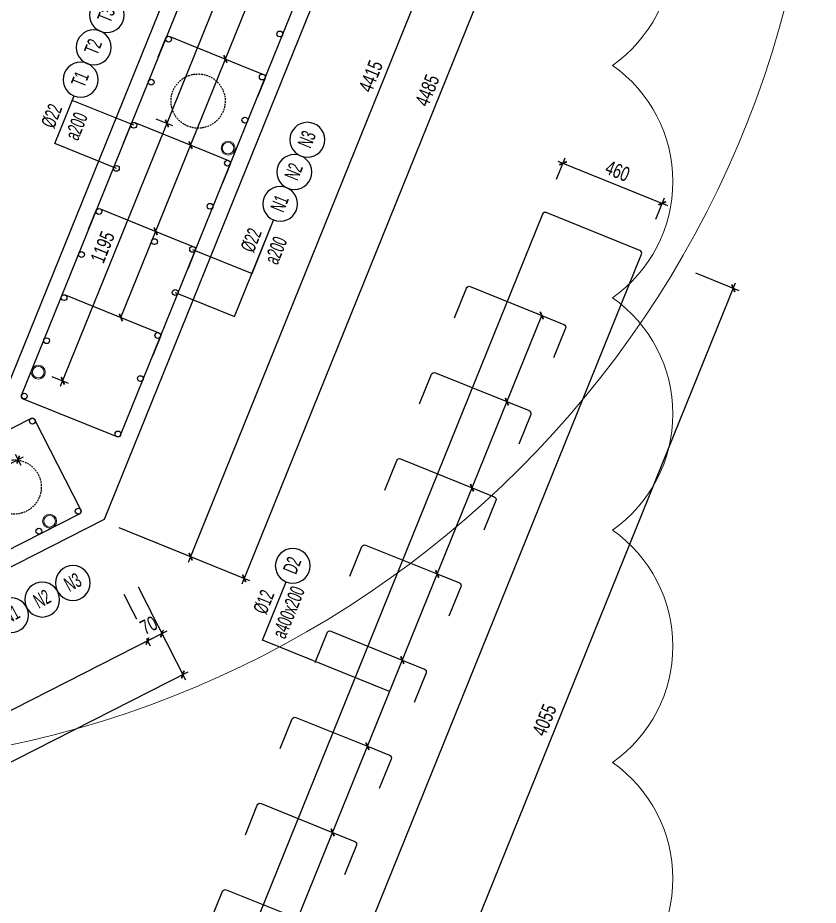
# Model space of a CAD drawing. Header units: millimetres. Extents: x -147841 to 368790, y -162721 to 84261.
# Drawn here: x 346788 to 350233, y -106667 to -102848 of the extents above; entities that cross this region are included whole.
import ezdxf
from ezdxf.enums import TextEntityAlignment as Align

# ---------------------------------------------------------------- set-up
doc = ezdxf.new("R2010")
doc.units = ezdxf.units.MM
doc.header["$LTSCALE"] = 1000
doc.header["$MEASUREMENT"] = 0
doc.header["$PDMODE"] = 1
doc.header["$PDSIZE"] = -10
doc.linetypes.add('HIDDEN', pattern=[0.375, 0.25, -0.125])
doc.layers.get('0').update_dxf_attribs({"linetype": 'CONTINUOUS', "lineweight": 18})
doc.layers.get('DEFPOINTS').update_dxf_attribs({"color": 5, "linetype": 'CONTINUOUS', "lineweight": 18})
for name, color, linetype, lineweight in [('0-THAY', 7, 'CONTINUOUS', 18), ('ccu11-Dim', 8, 'CONTINUOUS', 18), ('DIM', 8, 'CONTINUOUS', 18)]:
    doc.layers.add(name, color=color, linetype=linetype, lineweight=lineweight)
for name, color, linetype in [('ccu11-Manh', 8, 'CONTINUOUS'), ('ccu11-Thay', 7, 'CONTINUOUS'), ('ccu11-Thep', 4, 'CONTINUOUS'), ('ccu11-Thepdai', 6, 'CONTINUOUS'), ('KC-Cotthep', 8, 'CONTINUOUS'), ('KC-Dim', 8, 'CONTINUOUS'), ('KC-Thay', 7, 'CONTINUOUS')]:
    doc.layers.add(name, color=color, linetype=linetype)
doc.styles.add('ARIAL', font='arial.ttf', dxfattribs={"width": 0.7})
doc.styles.add('ccu11-dim', font='vnsimli.shx', dxfattribs={"width": 0.65, "bigfont": 'bigfont.shx'})
doc.dimstyles.new('2.5-25', dxfattribs={"dimscale": 25, "dimtxt": 2.5, "dimasz": 1, "dimexe": 1, "dimexo": 2, "dimgap": 1, "dimtad": 1, "dimdec": 1, "dimrnd": 5, "dimdsep": 46, "dimtxsty": 'ARIAL', "dimblk": 'ARCHTICK', "dimcen": -1, "dimdle": 1, "dimclrd": 256, "dimclre": 256, "dimclrt": 3, "dimadec": 0, "dimazin": 2, "dimtfac": 0.1, "dimtdec": 1, "dimtmove": 0, "dimatfit": 1, "dimldrblk": 'ARCHTICK', "dimfxl": 1, "dimtvp": 0.833333, "dimtfill": 1, "dimtolj": 1, "dimtzin": 12, "dimarcsym": 0})
doc.dimstyles.new('ccu11-100x4', dxfattribs={"dimscale": 100, "dimtxt": 2.5, "dimasz": 1, "dimexe": 1, "dimexo": 2, "dimgap": 1, "dimtad": 1, "dimdec": 0, "dimlfac": 0.25, "dimdsep": 46, "dimtxsty": 'ccu11-dim', "dimblk": 'ARCHTICK', "dimcen": -1, "dimdle": 1, "dimclrd": 256, "dimclre": 256, "dimclrt": 31, "dimadec": 0, "dimazin": 2, "dimtfac": 0.1, "dimtdec": 0, "dimtmove": 0, "dimatfit": 1, "dimldrblk": 'ARCHTICK', "dimfxl": 1, "dimtvp": 0.833333, "dimtolj": 1, "dimtzin": 12, "dimarcsym": 0})

# ---------------------------------------------------------------- blocks, each defined once
blk = doc.blocks.new('_ARCHTICK')
at = {"color": 0, "linetype": 'ByBlock', "const_width": 0.3}
blk.add_lwpolyline([(-0.5, -0.5), (0.5, 0.5)], dxfattribs=at)
blk = doc.blocks.new('*D885')
at = {"layer": 'DEFPOINTS', "color": 0, "linetype": 'ByBlock', "ltscale": 30, "transparency": 16777216}
for p in [(347220.8, -105283.4), (347345.8, -105529), (345099.7, -106362.9)]:
    blk.add_point(p, dxfattribs=at)
at = {"layer": 'KC-Dim', "linetype": 'ByBlock', "lineweight": -2, "ltscale": 30, "transparency": 16777216}
for p, q in [((347243.5, -105327.9), (347357.1, -105551.3)), ((345202.4, -106619.9), (347368.1, -105517.7)), ((345122.4, -106407.5), (345236, -106630.8))]:
    blk.add_line(p, q, dxfattribs=at)
at = {"layer": 'KC-Dim', "linetype": 'ByBlock', "lineweight": -2, "ltscale": 30, "transparency": 16777216, "xscale": 25, "yscale": 25, "zscale": 25}
for p, rotation in [((347345.8, -105529), 26.97333113780888), ((345224.7, -106608.5), 206.9733311378089)]:
    blk.add_blockref('_ARCHTICK', p, dxfattribs=dict(at, rotation=rotation))
at = {"layer": 'KC-Dim', "color": 3, "linetype": 'ByBlock', "ltscale": 30, "transparency": 16777216, "insert": (346259.4, -106018), "char_height": 62.5, "attachment_point": 5, "rotation": 26.9733, "style": 'ARIAL', "bg_fill": 3, "box_fill_scale": 1.25, "bg_fill_color": 256, "bg_fill_true_color": 13158600, "bg_fill_transparency": 0}
blk.add_mtext('\\A1;2380', dxfattribs=at)
blk = doc.blocks.new('*D886')
at = {"layer": 'DEFPOINTS', "color": 0, "ltscale": 3000, "transparency": 16777216}
for p in [(347283.2, -105251.6), (347220.8, -105283.4)]:
    blk.add_point(p, dxfattribs=at)
at = {"layer": 'KC-Dim', "lineweight": -2, "ltscale": 3000, "transparency": 16777216}
for p, q in [((347305.8, -105296.2), (347419.5, -105519.6)), ((347243.5, -105327.9), (347357.1, -105551.3)), ((347323.5, -105540.4), (347430.5, -105485.9))]:
    blk.add_line(p, q, dxfattribs=at)
at = {"layer": 'KC-Dim', "lineweight": -2, "ltscale": 3000, "transparency": 16777216, "xscale": 25, "yscale": 25, "zscale": 25}
for p, rotation in [((347408.2, -105497.3), 26.97333113780888), ((347345.8, -105529), 206.9733311378089)]:
    blk.add_blockref('_ARCHTICK', p, dxfattribs=dict(at, rotation=rotation))
at = {"layer": 'KC-Dim', "color": 3, "ltscale": 3000, "transparency": 16777216, "insert": (347351.2, -105462.4), "char_height": 62.5, "attachment_point": 5, "rotation": 26.9733, "style": 'ARIAL', "bg_fill": 3, "box_fill_scale": 1.25, "bg_fill_color": 256, "bg_fill_true_color": 13158600, "bg_fill_transparency": 0}
blk.add_mtext('\\A1;70', dxfattribs=at)
at = {"layer": 'DEFPOINTS', "color": 0, "ltscale": 3000, "transparency": 16777216}
blk.add_point((347408.2, -105497.3), dxfattribs=at)
blk = doc.blocks.new('*D887')
at = {"layer": 'DEFPOINTS', "color": 0, "ltscale": 3000, "transparency": 16777216}
for p in [(347283.2, -105251.6), (347498.2, -105674.2), (344787.8, -106521.6)]:
    blk.add_point(p, dxfattribs=at)
at = {"layer": 'DIM', "lineweight": -2, "ltscale": 3000, "transparency": 16777216}
for p, q in [((347305.8, -105296.2), (347509.6, -105696.5)), ((344980.5, -106955.6), (347520.5, -105662.9)), ((344810.4, -106566.2), (345014.2, -106966.5))]:
    blk.add_line(p, q, dxfattribs=at)
at = {"layer": 'DIM', "lineweight": -2, "ltscale": 3000, "transparency": 16777216, "xscale": 25, "yscale": 25, "zscale": 25}
for p, rotation in [((347498.2, -105674.2), 26.97333113780888), ((345002.8, -106944.2), 206.9733311378089)]:
    blk.add_blockref('_ARCHTICK', p, dxfattribs=dict(at, rotation=rotation))
at = {"layer": 'DIM', "color": 3, "ltscale": 3000, "transparency": 16777216, "insert": (346224.7, -106258.5), "char_height": 62.5, "attachment_point": 5, "rotation": 26.9733, "style": 'ARIAL', "bg_fill": 3, "box_fill_scale": 1.25, "bg_fill_color": 256, "bg_fill_true_color": 13158600, "bg_fill_transparency": 0}
blk.add_mtext('\\A1;2800', dxfattribs=at)
blk = doc.blocks.new('*D1508')
at = {"layer": 'DEFPOINTS', "color": 0, "linetype": 'ByBlock', "ltscale": 30, "transparency": 16777216}
for p in [(258896.5, -98435.7), (258896.5, -98538), (257917.5, -98623.4)]:
    blk.add_point(p, dxfattribs=at)
at = {"layer": 'KC-Dim', "linetype": 'ByBlock', "lineweight": -2, "ltscale": 30, "transparency": 16777216}
for p, q in [((258896.5, -98485.7), (258896.5, -98563)), ((257892.5, -98538), (258921.5, -98538)), ((257917.5, -98573.4), (257917.5, -98513))]:
    blk.add_line(p, q, dxfattribs=at)
at = {"layer": 'KC-Dim', "linetype": 'ByBlock', "lineweight": -2, "ltscale": 30, "transparency": 16777216, "xscale": 25, "yscale": 25, "zscale": 25, "rotation": 180}
blk.add_blockref('_ARCHTICK', (257917.5, -98538), dxfattribs=at)
at = {"layer": 'KC-Dim', "linetype": 'ByBlock', "lineweight": -2, "ltscale": 30, "transparency": 16777216, "xscale": 25, "yscale": 25, "zscale": 25}
blk.add_blockref('_ARCHTICK', (258896.5, -98538), dxfattribs=at)
at = {"layer": 'KC-Dim', "color": 3, "linetype": 'ByBlock', "ltscale": 30, "transparency": 16777216, "insert": (258407, -98481.1), "char_height": 62.5, "attachment_point": 5, "style": 'ARIAL', "bg_fill": 3, "box_fill_scale": 1.25, "bg_fill_color": 256, "bg_fill_true_color": 13158600, "bg_fill_transparency": 0}
blk.add_mtext('\\A1;980', dxfattribs=at)
blk = doc.blocks.new('A$C260038B3')
at = {"layer": '0-THAY', "linetype": 'Continuous'}
for radius in [120, 100]:
    blk.add_circle((0, 0), radius, dxfattribs=at)
blk = doc.blocks.new('*D1509')
at = {"layer": 'DEFPOINTS', "color": 0, "linetype": 'ByBlock', "ltscale": 30, "transparency": 16777216}
for p in [(258896.5, -98435.7), (260095.1, -98538), (260095.1, -98616.7)]:
    blk.add_point(p, dxfattribs=at)
at = {"layer": 'KC-Dim', "linetype": 'ByBlock', "lineweight": -2, "ltscale": 30, "transparency": 16777216}
for p, q in [((258896.5, -98485.7), (258896.5, -98563)), ((258871.5, -98538), (260120.1, -98538)), ((260095.1, -98566.7), (260095.1, -98513))]:
    blk.add_line(p, q, dxfattribs=at)
at = {"layer": 'KC-Dim', "linetype": 'ByBlock', "lineweight": -2, "ltscale": 30, "transparency": 16777216, "xscale": 25, "yscale": 25, "zscale": 25, "rotation": 180}
blk.add_blockref('_ARCHTICK', (258896.5, -98538), dxfattribs=at)
at = {"layer": 'KC-Dim', "linetype": 'ByBlock', "lineweight": -2, "ltscale": 30, "transparency": 16777216, "xscale": 25, "yscale": 25, "zscale": 25}
blk.add_blockref('_ARCHTICK', (260095.1, -98538), dxfattribs=at)
at = {"layer": 'KC-Dim', "color": 3, "linetype": 'ByBlock', "ltscale": 30, "transparency": 16777216, "insert": (259495.8, -98481.1), "char_height": 62.5, "attachment_point": 5, "style": 'ARIAL', "bg_fill": 3, "box_fill_scale": 1.25, "bg_fill_color": 256, "bg_fill_true_color": 13158600, "bg_fill_transparency": 0}
blk.add_mtext('\\A1;1200', dxfattribs=at)
blk = doc.blocks.new('*U877')
at = {"layer": 'ccu11-Thep'}
blk.add_circle((0, 0), 12.5, dxfattribs=at)
blk = doc.blocks.new('*U878')
at = {"layer": 'KC-Dim', "color": 0, "linetype": 'ByBlock', "lineweight": -2, "transparency": 16777216}
for p in [(0, 0), (200, 0), (400, 0), (600, 0), (800, 0), (1000, 0), (1200, 0), (1400, 0), (1600, 0), (1800, 0), (2000, 0)]:
    blk.add_blockref('*U877', p, dxfattribs=at)
blk = doc.blocks.new('*D888')
at = {"layer": 'DEFPOINTS', "color": 0, "linetype": 'ByBlock', "ltscale": 30, "transparency": 16777216}
for p in [(348956.6, -100981.1), (349187.2, -101074.4), (347176.4, -105023.4)]:
    blk.add_point(p, dxfattribs=at)
at = {"layer": 'KC-Dim', "linetype": 'ByBlock', "lineweight": -2, "ltscale": 30, "transparency": 16777216}
for p, q in [((349003, -100999.8), (349210.4, -101083.7)), ((347522.3, -105190.3), (349196.6, -101051.2)), ((347222.7, -105042.1), (347554.9, -105176.5))]:
    blk.add_line(p, q, dxfattribs=at)
at = {"layer": 'KC-Dim', "linetype": 'ByBlock', "lineweight": -2, "ltscale": 30, "transparency": 16777216, "xscale": 25, "yscale": 25, "zscale": 25}
for p, rotation in [((349187.2, -101074.4), 67.977128384227), ((347531.7, -105167.1), 247.977128384227)]:
    blk.add_blockref('_ARCHTICK', p, dxfattribs=dict(at, rotation=rotation))
at = {"layer": 'KC-Dim', "color": 3, "linetype": 'ByBlock', "ltscale": 30, "transparency": 16777216, "insert": (348306.7, -103099.4), "char_height": 62.5, "attachment_point": 5, "rotation": 67.9771, "style": 'ARIAL', "bg_fill": 3, "box_fill_scale": 1.25, "bg_fill_color": 256, "bg_fill_true_color": 13158600, "bg_fill_transparency": 0}
blk.add_mtext('\\A1;4415', dxfattribs=at)
blk = doc.blocks.new('*D889')
at = {"layer": 'DEFPOINTS', "color": 0, "linetype": 'ByBlock', "ltscale": 30, "transparency": 16777216}
for p in [(348982.9, -100916.2), (349443.9, -101102.7), (347176.4, -105023.4)]:
    blk.add_point(p, dxfattribs=at)
at = {"layer": 'KC-Dim', "linetype": 'ByBlock', "lineweight": -2, "ltscale": 30, "transparency": 16777216}
for p, q in [((349029.2, -100934.9), (349467, -101112)), ((347752.7, -105283.5), (349453.2, -101079.5)), ((347222.7, -105042.1), (347785.3, -105269.7))]:
    blk.add_line(p, q, dxfattribs=at)
at = {"layer": 'KC-Dim', "linetype": 'ByBlock', "lineweight": -2, "ltscale": 30, "transparency": 16777216, "xscale": 25, "yscale": 25, "zscale": 25}
for p, rotation in [((349443.9, -101102.7), 67.977128384227), ((347762.1, -105260.3), 247.977128384227)]:
    blk.add_blockref('_ARCHTICK', p, dxfattribs=dict(at, rotation=rotation))
at = {"layer": 'KC-Dim', "color": 3, "linetype": 'ByBlock', "ltscale": 30, "transparency": 16777216, "insert": (348550.2, -103160.2), "char_height": 62.5, "attachment_point": 5, "rotation": 67.9771, "style": 'ARIAL', "bg_fill": 3, "box_fill_scale": 1.25, "bg_fill_color": 256, "bg_fill_true_color": 13158600, "bg_fill_transparency": 0}
blk.add_mtext('\\A1;4485', dxfattribs=at)
blk = doc.blocks.new('*D896')
at = {"layer": 'DEFPOINTS', "color": 0, "linetype": 'ByBlock', "ltscale": 30, "transparency": 16777216}
for p in [(347335.5, -103264.4), (347429.8, -103302.5), (346887.4, -104372.2)]:
    blk.add_point(p, dxfattribs=at)
at = {"layer": 'KC-Dim', "linetype": 'ByBlock', "lineweight": -2, "ltscale": 30, "transparency": 16777216}
for p, q in [((346972.3, -104433.5), (347439.2, -103279.3)), ((347381.9, -103283.1), (347453, -103311.9)), ((346933.8, -104390.9), (347004.9, -104419.7))]:
    blk.add_line(p, q, dxfattribs=at)
at = {"layer": 'KC-Dim', "linetype": 'ByBlock', "lineweight": -2, "ltscale": 30, "transparency": 16777216, "xscale": 25, "yscale": 25, "zscale": 25}
for p, rotation in [((347429.8, -103302.5), 67.977128384227), ((346981.7, -104410.3), 247.977128384227)]:
    blk.add_blockref('_ARCHTICK', p, dxfattribs=dict(at, rotation=rotation))
at = {"layer": 'KC-Dim', "color": 3, "linetype": 'ByBlock', "ltscale": 30, "transparency": 16777216, "insert": (347153, -103835), "char_height": 62.5, "attachment_point": 5, "rotation": 67.9771, "style": 'ARIAL', "bg_fill": 3, "box_fill_scale": 1.25, "bg_fill_color": 256, "bg_fill_true_color": 13158600, "bg_fill_transparency": 0}
blk.add_mtext('\\A1;1195', dxfattribs=at)
blk = doc.blocks.new('*D897')
at = {"layer": 'DEFPOINTS', "color": 0, "linetype": 'ByBlock', "ltscale": 30, "transparency": 16777216}
for p in [(347783.6, -102156.5), (347877.9, -102194.7), (347335.5, -103264.4)]:
    blk.add_point(p, dxfattribs=at)
at = {"layer": 'KC-Dim', "linetype": 'ByBlock', "lineweight": -2, "ltscale": 30, "transparency": 16777216}
for p, q in [((347420.4, -103325.7), (347887.3, -102171.5)), ((347830, -102175.3), (347901.1, -102204.1)), ((347381.9, -103283.1), (347453, -103311.9))]:
    blk.add_line(p, q, dxfattribs=at)
at = {"layer": 'KC-Dim', "linetype": 'ByBlock', "lineweight": -2, "ltscale": 30, "transparency": 16777216, "xscale": 25, "yscale": 25, "zscale": 25}
for p, rotation in [((347877.9, -102194.7), 67.977128384227), ((347429.8, -103302.5), 247.977128384227)]:
    blk.add_blockref('_ARCHTICK', p, dxfattribs=dict(at, rotation=rotation))
at = {"layer": 'KC-Dim', "color": 3, "linetype": 'ByBlock', "ltscale": 30, "transparency": 16777216, "insert": (347601.1, -102727.2), "char_height": 62.5, "attachment_point": 5, "rotation": 67.9771, "style": 'ARIAL', "bg_fill": 3, "box_fill_scale": 1.25, "bg_fill_color": 256, "bg_fill_true_color": 13158600, "bg_fill_transparency": 0}
blk.add_mtext('\\A1;1195', dxfattribs=at)
blk = doc.blocks.new('att_thep_2')
blk.add_circle((-300, 0), 300)
at = {"color": 3, "style": 'ARIAL', "width": 0.6}
blk.add_attdef('DK', text='', height=250, dxfattribs=at).set_placement((467, 105), align=Align.CENTER)
at = {"color": 31, "style": 'ARIAL', "width": 0.6}
blk.add_attdef('SH', text='', height=250, dxfattribs=at).set_placement((-281, -111), align=Align.CENTER)
at = {"color": 2, "style": 'ARIAL', "width": 0.6}
blk.add_attdef('KC', text='', height=250, dxfattribs=at).set_placement((472, -355), align=Align.CENTER)
blk = doc.blocks.new('*D900')
at = {"layer": 'DEFPOINTS', "color": 0, "ltscale": 3000, "transparency": 16777216}
for p in [(349087.9, -103589), (349561, -103646.1), (349514.4, -103761.4)]:
    blk.add_point(p, dxfattribs=at)
at = {"layer": 'DIM', "lineweight": -2, "ltscale": 3000, "transparency": 16777216}
for p, q in [((349106.7, -103542.6), (349144, -103450.4)), ((349111.4, -103464.2), (349584.2, -103655.5)), ((349533.1, -103715.1), (349570.4, -103622.9))]:
    blk.add_line(p, q, dxfattribs=at)
at = {"layer": 'DIM', "lineweight": -2, "ltscale": 3000, "transparency": 16777216, "xscale": 25, "yscale": 25, "zscale": 25}
for p, rotation in [((349134.6, -103473.6), 157.9771283842926), ((349561, -103646.1), 337.9771283842926)]:
    blk.add_blockref('_ARCHTICK', p, dxfattribs=dict(at, rotation=rotation))
at = {"layer": 'DIM', "color": 3, "ltscale": 3000, "transparency": 16777216, "insert": (349369.1, -103507.1), "char_height": 62.5, "attachment_point": 5, "rotation": 337.9771, "style": 'ARIAL', "bg_fill": 3, "box_fill_scale": 1.25, "bg_fill_color": 256, "bg_fill_true_color": 13158600, "bg_fill_transparency": 0}
blk.add_mtext('\\A1;460', dxfattribs=at)
blk = doc.blocks.new('*D1089')
at = {"layer": 'DEFPOINTS', "color": 0, "ltscale": 3000, "transparency": 16777216}
for p in [(349263.7, -103767.7), (349867.2, -104011.8), (347743.2, -107526.8)]:
    blk.add_point(p, dxfattribs=at)
at = {"layer": 'KC-Dim', "lineweight": -2, "ltscale": 3000, "transparency": 16777216}
for p, q in [((349705, -103946.1), (349890.4, -104021.1)), ((348337.3, -107794.1), (349876.6, -103988.6)), ((348184.4, -107705.3), (348369.8, -107780.3))]:
    blk.add_line(p, q, dxfattribs=at)
at = {"layer": 'KC-Dim', "lineweight": -2, "ltscale": 3000, "transparency": 16777216, "xscale": 25, "yscale": 25, "zscale": 25}
for p, rotation in [((349867.2, -104011.8), 67.97712838463148), ((348346.7, -107770.9), 247.9771283846315)]:
    blk.add_blockref('_ARCHTICK', p, dxfattribs=dict(at, rotation=rotation))
at = {"layer": 'KC-Dim', "color": 3, "ltscale": 3000, "transparency": 16777216, "insert": (349054.2, -105870), "char_height": 62.5, "attachment_point": 5, "rotation": 67.9771, "style": 'ARIAL', "bg_fill": 3, "box_fill_scale": 1.25, "bg_fill_color": 256, "bg_fill_true_color": 13158600, "bg_fill_transparency": 0}
blk.add_mtext('\\A1;4055', dxfattribs=at)
blk = doc.blocks.new('*U1598')
at = {"layer": 'ccu11-Thepdai', "flags": 128}
blk.add_lwpolyline([(75, 230), (-62.5, 230, 0.414214), (-75, 217.5), (-75, -114.4), (-75, -217.5, 0.414214), (-62.5, -230), (75, -230)], format="xyb", dxfattribs=at)
blk = doc.blocks.new('*U1597')
at = {"layer": 'ccu11-Thay', "color": 0, "linetype": 'ByBlock', "lineweight": -2, "transparency": 16777216}
for p in [(0, 0), (400, 0), (800, 0), (1200, 0), (1600, 0), (2000, 0), (2400, 0), (2800, 0), (3200, 0)]:
    blk.add_blockref('*U1598', p, dxfattribs=at)
blk = doc.blocks.new('saw6-28')
at = {"layer": 'ccu11-Dim', "ltscale": 3000, "xscale": 0.25, "yscale": 0.25, "zscale": 0.25}
for p in [(257917.48, -98835.66), (260095.11, -98835.66)]:
    blk.add_blockref('A$C260038B3', p, dxfattribs=at)
at = {"layer": 'KC-Dim', "linetype": 'ByBlock', "ltscale": 30}
dim = blk.add_linear_dim(base=(258896.47, -98537.97), p1=(257917.48, -98623.41), p2=(258896.47, -98435.66), dimstyle='2.5-25', dxfattribs=at)
dim.commit()
dim.dimension.update_dxf_attribs({"geometry": '*D1508', "text_midpoint": (258406.97, -98481.05)})
at = {"layer": 'ccu11-Dim', "ltscale": 3000, "xscale": 0.25, "yscale": 0.25, "zscale": 0.25}
blk.add_blockref('A$C260038B3', (258891.47, -98435.66), dxfattribs=at)
at = {"layer": 'KC-Dim', "linetype": 'ByBlock', "ltscale": 30}
dim = blk.add_linear_dim(base=(260095.11, -98537.97), p1=(258896.47, -98435.66), p2=(260095.11, -98616.7), dimstyle='2.5-25', dxfattribs=at)
dim.commit()
dim.dimension.update_dxf_attribs({"geometry": '*D1509', "text_midpoint": (259495.79, -98481.05)})

msp = doc.modelspace()

# ---------------------------------------------------------------- linework, layer by layer
at = {"layer": 'ccu11-Thep'}
for centre in [(346815.58, -104475.74), (346850.56, -104583.5), (347047.86, -104971.18)]:
    msp.add_circle(centre, 12.5, dxfattribs=at)
at = {"layer": 'ccu11-Thep', "linetype": 'HIDDEN', "ltscale": 0.03}
msp.add_circle((346772.47, -104867.29), 116.6, dxfattribs=at)
at = {"layer": 'ccu11-Thepdai'}
msp.add_lwpolyline([(344954.71, -106050.5), (347053.53, -104982.32, 0.4142136), (347059, -104965.51), (346861.7, -104577.83, 0.4142136), (346844.89, -104572.36), (344746.07, -105640.54, 0.4142136), (344740.6, -105657.35), (344937.9, -106045.02, 0.4142136)], format="xyb", close=True, dxfattribs=at)
at = {"layer": 'KC-Thay', "flags": 128}
msp.add_lwpolyline([(347158.81, -105007.29), (344663.4, -106277.3), (344624.84, -106201.55), (344769.39, -106088.71), (344606.1, -105767.87), (344429.81, -105818.32), (344391.25, -105742.57), (346686.71, -104574.32), (348281.19, -100632.38), (348359.99, -100664.25), (348459.93, -100510.51), (348793.67, -100645.5), (348758.62, -100825.49), (348837.41, -100857.36), (347158.81, -105007.29)], dxfattribs=at)

# ---------------------------------------------------------------- block references
at = {"layer": 'KC-Dim', "linetype": 'ByBlock', "ltscale": 30, "xscale": 25, "yscale": 25, "zscale": 25, "rotation": 247.9771283846115}
for p in [(348442.6, -105612.11), (348292.61, -105982.92), (348142.62, -106353.74)]:
    msp.add_blockref('_ARCHTICK', p, dxfattribs=at)

# ---------------------------------------------------------------- next in the draw order: dimensions: what is measured, and where the dimension line sits
at = {"layer": 'KC-Dim', "linetype": 'ByBlock', "ltscale": 30}
dim = msp.add_linear_dim(base=(347345.8, -105529.03), p1=(345099.68, -106362.89), p2=(347220.78, -105283.38), angle=26.97333, dimstyle='2.5-25', dxfattribs=at)
dim.commit()
dim.dimension.update_dxf_attribs({"geometry": '*D885', "text_midpoint": (346259.42, -106018.05)})

# ---------------------------------------------------------------- next in the draw order: dimensions: what is measured, and where the dimension line sits
at = {"layer": 'KC-Dim', "ltscale": 3000}
dim = msp.add_linear_dim(base=(347408.18, -105497.28), p1=(347220.78, -105283.38), p2=(347283.16, -105251.63), angle=26.97333, dimstyle='2.5-25', dxfattribs=at)
dim.commit()
dim.dimension.update_dxf_attribs({"geometry": '*D886', "text_midpoint": (347376.99, -105513.15), "dimtype": 160})

# ---------------------------------------------------------------- next in the draw order: dimensions: what is measured, and where the dimension line sits
at = {"layer": 'DIM', "ltscale": 3000}
dim = msp.add_linear_dim(base=(347498.24, -105674.23), p1=(344787.75, -106521.65), p2=(347283.16, -105251.63), angle=26.97333, dimstyle='2.5-25', dxfattribs=at)
dim.commit()
dim.dimension.update_dxf_attribs({"geometry": '*D887', "text_midpoint": (346224.72, -106258.52)})

# ---------------------------------------------------------------- next in the draw order: block references
at = {"layer": 'KC-Dim', "rotation": 26.97333113893427}
msp.add_blockref('saw6-28', (70293.77, -134903.01), dxfattribs=at)

# ---------------------------------------------------------------- next in the draw order: linework, layer by layer
at = {"layer": 'ccu11-Thepdai'}
msp.add_lwpolyline([(347230.43, -104643.54), (348741.59, -100907.59, 0.4142136), (348734.69, -100891.32), (348331.43, -100728.2, 0.4142136), (348315.15, -100735.11), (346803.99, -104471.05, 0.4142136), (346810.9, -104487.33), (347214.15, -104650.44, 0.4142136)], format="xyb", close=True, dxfattribs=at)

# ---------------------------------------------------------------- next in the draw order: block references
at = {"layer": 'KC-Cotthep'}
ref = msp.add_blockref('att_thep_2', (346958.92, -105315.96), dxfattribs=dict(at, xscale=-0.25, yscale=0.25, zscale=0.25, rotation=28.422624805412))
ref.add_attrib('SH', 'N3', dxfattribs={"layer": '0', "color": 31, "height": 62.5, "rotation": 28.42262, "style": 'ARIAL', "width": 0.6}).set_placement((347039.05, -105304.28), align=Align.CENTER)
ref = msp.add_blockref('att_thep_2', (346827, -105387.35), dxfattribs=dict(at, xscale=-0.25, yscale=0.25, zscale=0.25, rotation=28.422624805412))
ref.add_attrib('SH', 'N2', dxfattribs={"layer": '0', "color": 31, "height": 62.5, "rotation": 28.42262, "style": 'ARIAL', "width": 0.6}).set_placement((346907.13, -105375.68), align=Align.CENTER)
ref = msp.add_blockref('att_thep_2', (346692.88, -105454.28), dxfattribs=dict(at, xscale=-0.25, yscale=0.25, zscale=0.25, rotation=28.422624805412))
ref.add_attrib('KC', 'a200', dxfattribs={"layer": '0', "color": 2, "height": 62.5, "rotation": 28.42262, "style": 'ARIAL', "width": 0.6}).set_placement((346631.94, -105588.26), align=Align.CENTER)
ref.add_attrib('DK', '%%C22', dxfattribs={"layer": '0', "color": 2, "height": 62.5, "rotation": 28.42262, "style": 'ARIAL', "width": 0.6}).set_placement((346578.08, -105486.45), align=Align.CENTER)
ref.add_attrib('SH', 'N1', dxfattribs={"layer": '0', "color": 31, "height": 62.5, "rotation": 28.42262, "style": 'ARIAL', "width": 0.6}).set_placement((346773, -105442.61), align=Align.CENTER)
at = {"layer": 'KC-Dim', "rotation": 26.97333113893427}
msp.add_blockref('*U878', (345096.09, -105964.52), dxfattribs=at)

# ---------------------------------------------------------------- next in the draw order: dimensions: what is measured, and where the dimension line sits
at = {"layer": 'KC-Dim', "linetype": 'ByBlock', "ltscale": 30}
dim = msp.add_linear_dim(base=(349187.19, -101074.35), p1=(347176.37, -105023.4), p2=(348956.62, -100981.09), angle=67.97713, dimstyle='2.5-25', dxfattribs=at)
dim.commit()
dim.dimension.update_dxf_attribs({"geometry": '*D888', "text_midpoint": (348306.69, -103099.4)})

# ---------------------------------------------------------------- next in the draw order: dimensions: what is measured, and where the dimension line sits
dim = msp.add_linear_dim(base=(349443.85, -101102.66), p1=(347176.37, -105023.4), p2=(348982.87, -100916.2), angle=67.97713, dimstyle='2.5-25', dxfattribs=at)
dim.commit()
dim.dimension.update_dxf_attribs({"geometry": '*D889', "text_midpoint": (348550.23, -103160.15)})

# ---------------------------------------------------------------- next in the draw order: linework, layer by layer
at = {"layer": 'ccu11-Thep', "linetype": 'HIDDEN', "ltscale": 0.03}
msp.add_circle((347563.74, -103206.15), 116.6, dxfattribs=at)
at = {"layer": 'ccu11-Thep'}
for centre in [(347690.19, -103473.57), (347615.19, -103658.98), (347540.2, -103844.39), (347218.84, -104638.86)]:
    msp.add_circle(centre, 12.5, dxfattribs=at)
at = {"layer": 'ccu11-Thepdai'}
msp.add_lwpolyline([(347961.12, -107601.45), (349472.28, -103865.5, 0.4142136), (349465.38, -103849.23), (349062.12, -103686.11, 0.4142136), (349045.84, -103693.02), (347534.69, -107428.96, 0.4142136), (347541.59, -107445.24), (347944.85, -107608.35, 0.4142136)], format="xyb", close=True, dxfattribs=at)
at = {"layer": 'KC-Dim', "linetype": 'ByBlock', "ltscale": 30}
msp.add_lwpolyline([(347842.64, -107095.37), (349042.57, -104128.86)], dxfattribs=at)
at = {"layer": 'KC-Dim', "ltscale": 3000, "flags": 128}
msp.add_lwpolyline([(348387.9, -105747.35), (347841.59, -105526.37), (347942.99, -105275.69)], dxfattribs=at)

# ---------------------------------------------------------------- next in the draw order: block references
at = {"layer": 'ccu11-Dim', "ltscale": 3000, "xscale": 0.25, "yscale": 0.25, "zscale": 0.25, "rotation": 67.97712838461085}
msp.add_blockref('A$C260038B3', (347692.85, -103408.88), dxfattribs=at)
at = {"layer": 'KC-Cotthep'}
ref = msp.add_blockref('att_thep_2', (347142.68, -102905.59), dxfattribs=dict(at, xscale=-0.25, yscale=0.25, zscale=0.25, rotation=67.97712838422461))
ref.add_attrib('SH', 'T3', dxfattribs={"layer": '0', "color": 31, "height": 62.5, "rotation": 67.97713, "style": 'ARIAL', "width": 0.6}).set_placement((347197.02, -102845.57), align=Align.CENTER)
ref = msp.add_blockref('att_thep_2', (347086.43, -103044.65), dxfattribs=dict(at, xscale=-0.25, yscale=0.25, zscale=0.25, rotation=67.97712838422461))
ref.add_attrib('SH', 'T2', dxfattribs={"layer": '0', "color": 31, "height": 62.5, "rotation": 67.97713, "style": 'ARIAL', "width": 0.6}).set_placement((347140.77, -102984.62), align=Align.CENTER)
ref = msp.add_blockref('att_thep_2', (348005.82, -103442.22), dxfattribs=dict(at, xscale=-0.25, yscale=0.25, zscale=0.25, rotation=67.97712838422461))
ref.add_attrib('SH', 'N3', dxfattribs={"layer": '0', "color": 31, "height": 62.5, "rotation": 67.97713, "style": 'ARIAL', "width": 0.6}).set_placement((348060.17, -103382.19), align=Align.CENTER)
ref = msp.add_blockref('att_thep_2', (347949.58, -103581.27), dxfattribs=dict(at, xscale=-0.25, yscale=0.25, zscale=0.25, rotation=67.97712838422461))
ref.add_attrib('SH', 'N2', dxfattribs={"layer": '0', "color": 31, "height": 62.5, "rotation": 67.97713, "style": 'ARIAL', "width": 0.6}).set_placement((348003.92, -103521.24), align=Align.CENTER)
ref = msp.add_blockref('att_thep_2', (347942.99, -105275.69), dxfattribs=dict(at, xscale=-0.25, yscale=0.25, zscale=0.25, rotation=67.97712838460127))
ref.add_attrib('KC', 'a400x200', dxfattribs={"layer": '0', "color": 2, "height": 62.5, "rotation": 67.97713, "style": 'ARIAL', "width": 0.6}).set_placement((347981.33, -105417.79), align=Align.CENTER)
ref.add_attrib('DK', '%%C12', dxfattribs={"layer": '0', "color": 215, "height": 62.5, "rotation": 67.97713, "style": 'ARIAL', "width": 0.6}).set_placement((347875.06, -105373.35), align=Align.CENTER)
ref.add_attrib('SH', 'D2', dxfattribs={"layer": '0', "color": 31, "height": 62.5, "rotation": 67.97713, "style": 'ARIAL', "width": 0.6}).set_placement((347997.26, -105215.85), align=Align.CENTER)
at = {"layer": 'KC-Dim', "linetype": 'ByBlock', "ltscale": 30, "xscale": 25, "yscale": 25, "zscale": 25, "rotation": 247.9771283846115}
for p in [(347531.32, -103395.83), (349042.57, -104128.86), (348892.57, -104499.67), (348742.58, -104870.48), (348592.59, -105241.3)]:
    msp.add_blockref('_ARCHTICK', p, dxfattribs=at)

# ---------------------------------------------------------------- next in the draw order: dimensions: what is measured, and where the dimension line sits
at = {"layer": 'DIM', "ltscale": 3000}
dim = msp.add_aligned_dim(p1=(349087.93, -103588.96), p2=(349514.37, -103761.45), distance=124.42, dimstyle='2.5-25', dxfattribs=at)
dim.commit()
dim.dimension.update_dxf_attribs({"geometry": '*D900', "text_midpoint": (349369.14, -103507.1)})
at = {"layer": 'KC-Dim', "linetype": 'ByBlock', "ltscale": 30}
dim = msp.add_linear_dim(base=(347429.8, -103302.48), p1=(346887.44, -104372.16), p2=(347335.54, -103264.35), angle=67.97713, dimstyle='2.5-25', dxfattribs=at)
dim.commit()
dim.dimension.update_dxf_attribs({"geometry": '*D896', "text_midpoint": (347153, -103835.05)})

# ---------------------------------------------------------------- next in the draw order: linework, layer by layer
at = {"layer": 'ccu11-Thep'}
for centre in [(347286.93, -103310.46), (347211.93, -103495.87), (347136.94, -103681.27), (347375.83, -103811.2), (347061.94, -103866.68), (346986.95, -104052.09), (347465.2, -104029.79), (346911.95, -104237.49), (347390.21, -104215.2), (347315.21, -104400.61)]:
    msp.add_circle(centre, 12.5, dxfattribs=at)
at = {"layer": 'ccu11-Thepdai', "flags": 128}
for points in [[(347092.54, -103757.7), (347125.35, -103676.58, -0.4142136), (347141.62, -103669.68), (347449.33, -103794.15), (347544.88, -103832.8, -0.4142136), (347551.79, -103849.07), (347518.97, -103930.19)], [(346942.55, -104128.51), (346975.36, -104047.4, -0.4142136), (346991.63, -104040.5), (347299.34, -104164.96), (347394.89, -104203.61, -0.4142136), (347401.79, -104219.89), (347368.98, -104301)]]:
    msp.add_lwpolyline(points, format="xyb", dxfattribs=at)

# ---------------------------------------------------------------- next in the draw order: block references
at = {"layer": 'ccu11-Dim', "ltscale": 3000, "xscale": 0.25, "yscale": 0.25, "zscale": 0.25, "rotation": 67.97712838461085}
msp.add_blockref('A$C260038B3', (346876.03, -104372.94), dxfattribs=at)
at = {"layer": 'KC-Cotthep'}
ref = msp.add_blockref('att_thep_2', (347030.18, -103183.7), dxfattribs=dict(at, xscale=-0.25, yscale=0.25, zscale=0.25, rotation=67.97712838422461))
ref.add_attrib('KC', 'a200', dxfattribs={"layer": '0', "color": 2, "height": 62.5, "rotation": 67.97713, "style": 'ARIAL', "width": 0.6}).set_placement((347068.52, -103325.8), align=Align.CENTER)
ref.add_attrib('DK', '%%C22', dxfattribs={"layer": '0', "color": 2, "height": 62.5, "rotation": 67.97713, "style": 'ARIAL', "width": 0.6}).set_placement((346962.16, -103281.61), align=Align.CENTER)
ref.add_attrib('SH', 'T1', dxfattribs={"layer": '0', "color": 31, "height": 62.5, "rotation": 67.97713, "style": 'ARIAL', "width": 0.6}).set_placement((347084.53, -103123.68), align=Align.CENTER)
at = {"layer": 'KC-Dim', "linetype": 'ByBlock', "ltscale": 30, "xscale": 25, "yscale": 25, "zscale": 25, "rotation": 247.9771283846115}
for p in [(347381.33, -103766.64), (347231.34, -104137.46)]:
    msp.add_blockref('_ARCHTICK', p, dxfattribs=at)

# ---------------------------------------------------------------- next in the draw order: dimensions: what is measured, and where the dimension line sits
at = {"layer": 'KC-Dim', "linetype": 'ByBlock', "ltscale": 30}
dim = msp.add_linear_dim(base=(347877.9, -102194.68), p1=(347335.54, -103264.35), p2=(347783.63, -102156.55), angle=67.97713, dimstyle='2.5-25', dxfattribs=at)
dim.commit()
dim.dimension.update_dxf_attribs({"geometry": '*D897', "text_midpoint": (347601.09, -102727.24)})

# ---------------------------------------------------------------- next in the draw order: leaders
at = {"layer": 'ccu11-Manh', "ltscale": 10}
for points in [[(347211.92, -103495.9), (346947.21, -103388.83), (347030.17, -103183.74)], [(347286.91, -103310.49), (347022.21, -103203.42), (347030.18, -103183.7)]]:
    msp.add_leader(points, dimstyle='ccu11-100x4', override={"dimgap": 1, "dimtad": 0, "dimldrblk": 'None'}, dxfattribs=at)

# ---------------------------------------------------------------- next in the draw order: linework, layer by layer
at = {"layer": 'ccu11-Thep'}
for centre in [(347436.92, -102939.64), (347915.17, -102917.35), (347361.92, -103125.05), (347840.18, -103102.76), (347765.18, -103288.17)]:
    msp.add_circle(centre, 12.5, dxfattribs=at)
at = {"layer": 'ccu11-Thepdai', "flags": 128}
for points in [[(347392.52, -103016.07), (347425.33, -102934.96, -0.4142136), (347441.61, -102928.06), (347749.31, -103052.52), (347844.87, -103091.17, -0.4142136), (347851.77, -103107.45), (347818.96, -103188.56)], [(347242.53, -103386.89), (347275.34, -103305.77, -0.4142136), (347291.62, -103298.87), (347599.32, -103423.33), (347694.88, -103461.99, -0.4142136), (347701.78, -103478.26), (347668.97, -103559.38)]]:
    msp.add_lwpolyline(points, format="xyb", dxfattribs=at)
at = {"layer": 'KC-Dim', "linetype": 'ByBlock', "ltscale": 30}
msp.add_lwpolyline([(347231.34, -104137.46), (348431.26, -101170.95)], dxfattribs=at)

# ---------------------------------------------------------------- next in the draw order: block references
at = {"layer": 'KC-Dim', "linetype": 'ByBlock', "ltscale": 30, "xscale": 25, "yscale": 25, "zscale": 25, "rotation": 247.9771283846115}
msp.add_blockref('_ARCHTICK', (347681.31, -103025.01), dxfattribs=at)

# ---------------------------------------------------------------- next in the draw order: dimensions: what is measured, and where the dimension line sits
at = {"layer": 'KC-Dim', "ltscale": 3000}
dim = msp.add_aligned_dim(p1=(347743.22, -107526.8), p2=(349263.75, -103767.67), distance=-650.94, dimstyle='2.5-25', override={"dimfxl": 7, "dimfxlon": 1}, dxfattribs=at)
dim.commit()
dim.dimension.update_dxf_attribs({"geometry": '*D1089', "text_midpoint": (349054.17, -105869.98)})

# ---------------------------------------------------------------- next in the draw order: linework, layer by layer
at = {"layer": 'DEFPOINTS', "color": 1, "flags": 128}
msp.add_lwpolyline([(349346.84, -100052.6, -0.5205671), (349346.84, -101052.6, -0.5205671), (349346.84, -102052.6, -0.5205671), (349346.84, -103052.6, -0.5205671), (349346.84, -104052.6, -0.5205671), (349346.84, -105052.6, -0.5205671), (349346.84, -106052.6, -0.5205671), (349346.84, -107052.6, -0.5205671)], format="xyb", dxfattribs=at)
at = {"layer": 'DEFPOINTS', "ltscale": 3000}
msp.add_circle((345848.8, -101687.74), 4383.81, dxfattribs=at)

# ---------------------------------------------------------------- next in the draw order: block references
at = {"layer": 'ccu11-Thay', "xscale": -1, "rotation": 67.97712838462469}
msp.add_blockref('*U1597', (348908.37, -104155.48), dxfattribs=at)
at = {"layer": 'KC-Cotthep'}
ref = msp.add_blockref('att_thep_2', (347888.79, -103718.29), dxfattribs=dict(at, xscale=-0.25, yscale=0.25, zscale=0.25, rotation=67.97712838422461))
ref.add_attrib('KC', 'a200', dxfattribs={"layer": '0', "color": 2, "height": 62.5, "rotation": 67.97713, "style": 'ARIAL', "width": 0.6}).set_placement((347927.13, -103860.39), align=Align.CENTER)
ref.add_attrib('DK', '%%C22', dxfattribs={"layer": '0', "color": 2, "height": 62.5, "rotation": 67.97713, "style": 'ARIAL', "width": 0.6}).set_placement((347820.76, -103816.19), align=Align.CENTER)
ref.add_attrib('SH', 'N1', dxfattribs={"layer": '0', "color": 31, "height": 62.5, "rotation": 67.97713, "style": 'ARIAL', "width": 0.6}).set_placement((347943.13, -103658.26), align=Align.CENTER)

# ---------------------------------------------------------------- next in the draw order: leaders
at = {"layer": 'ccu11-Manh', "ltscale": 10}
for points in [[(347465.2, -104029.79), (347720.95, -104133.24), (347888.79, -103718.29)], [(347540.2, -103844.39), (347795.94, -103947.83), (347888.8, -103718.26)]]:
    msp.add_leader(points, dimstyle='ccu11-100x4', override={"dimgap": 1, "dimtad": 0, "dimldrblk": 'None'}, dxfattribs=at)

doc.saveas('drawing.dxf')
